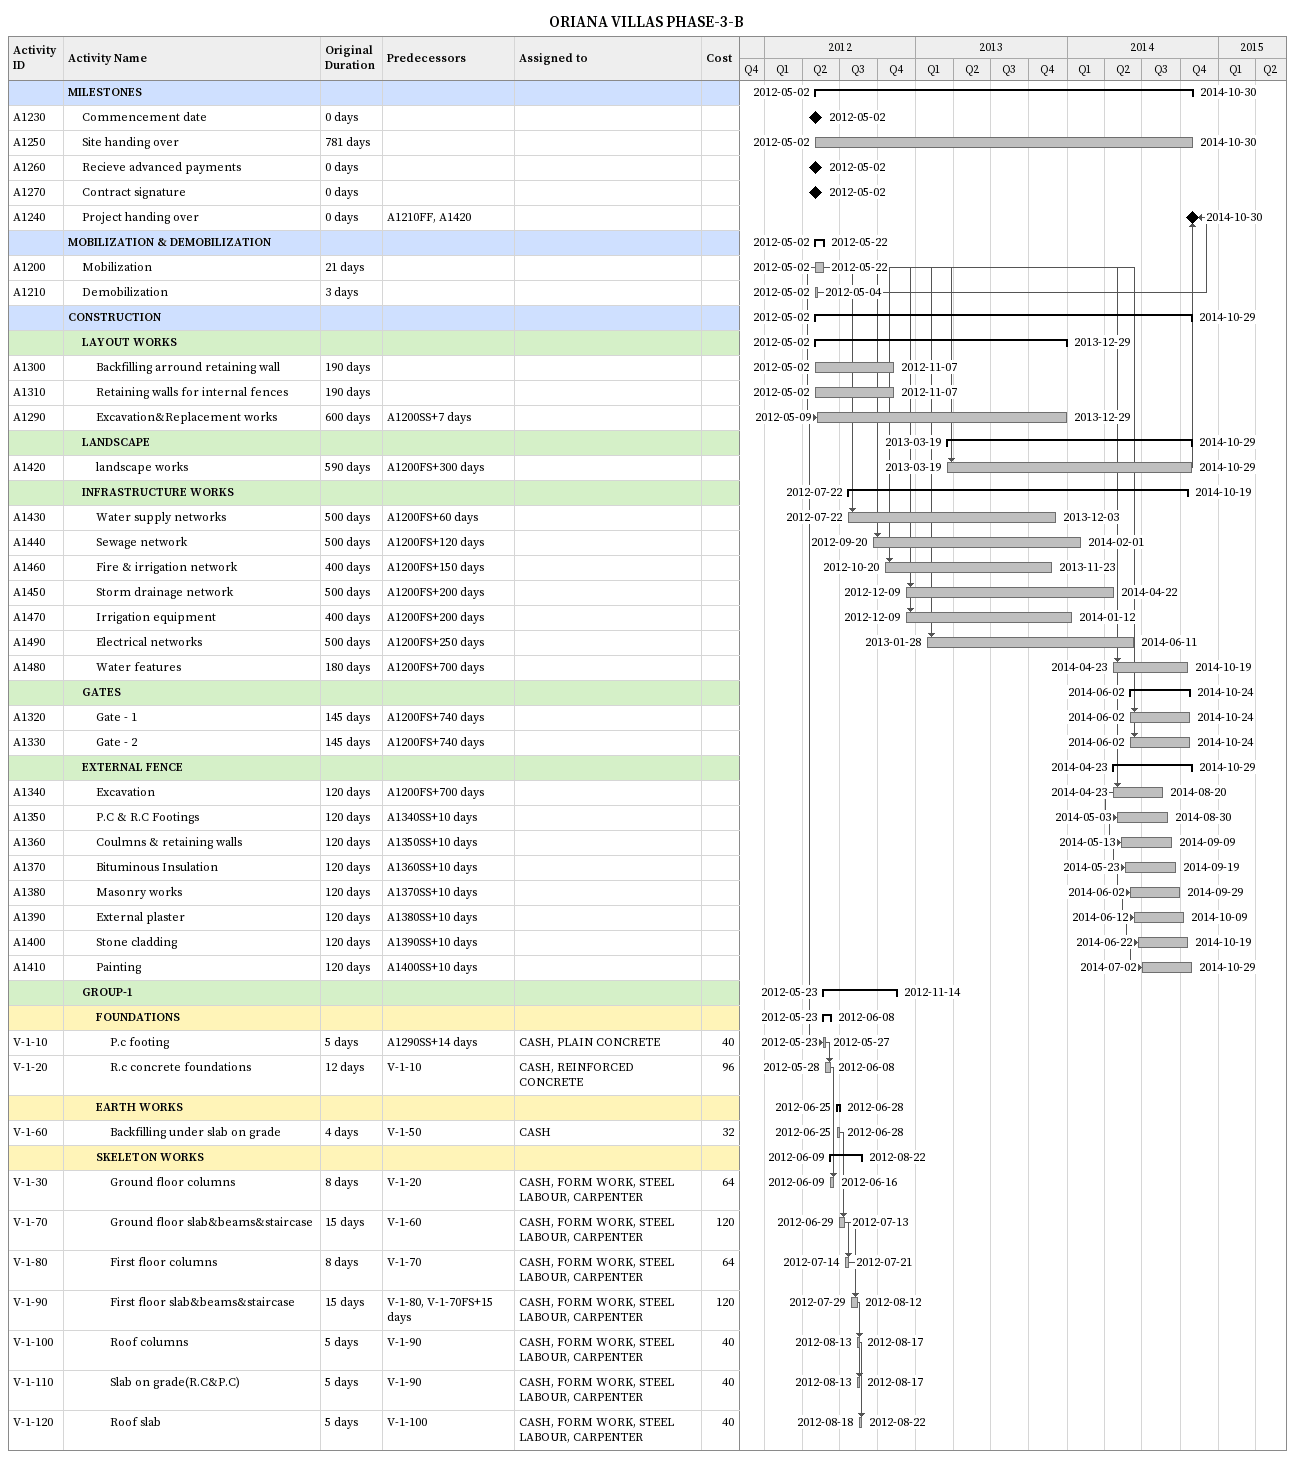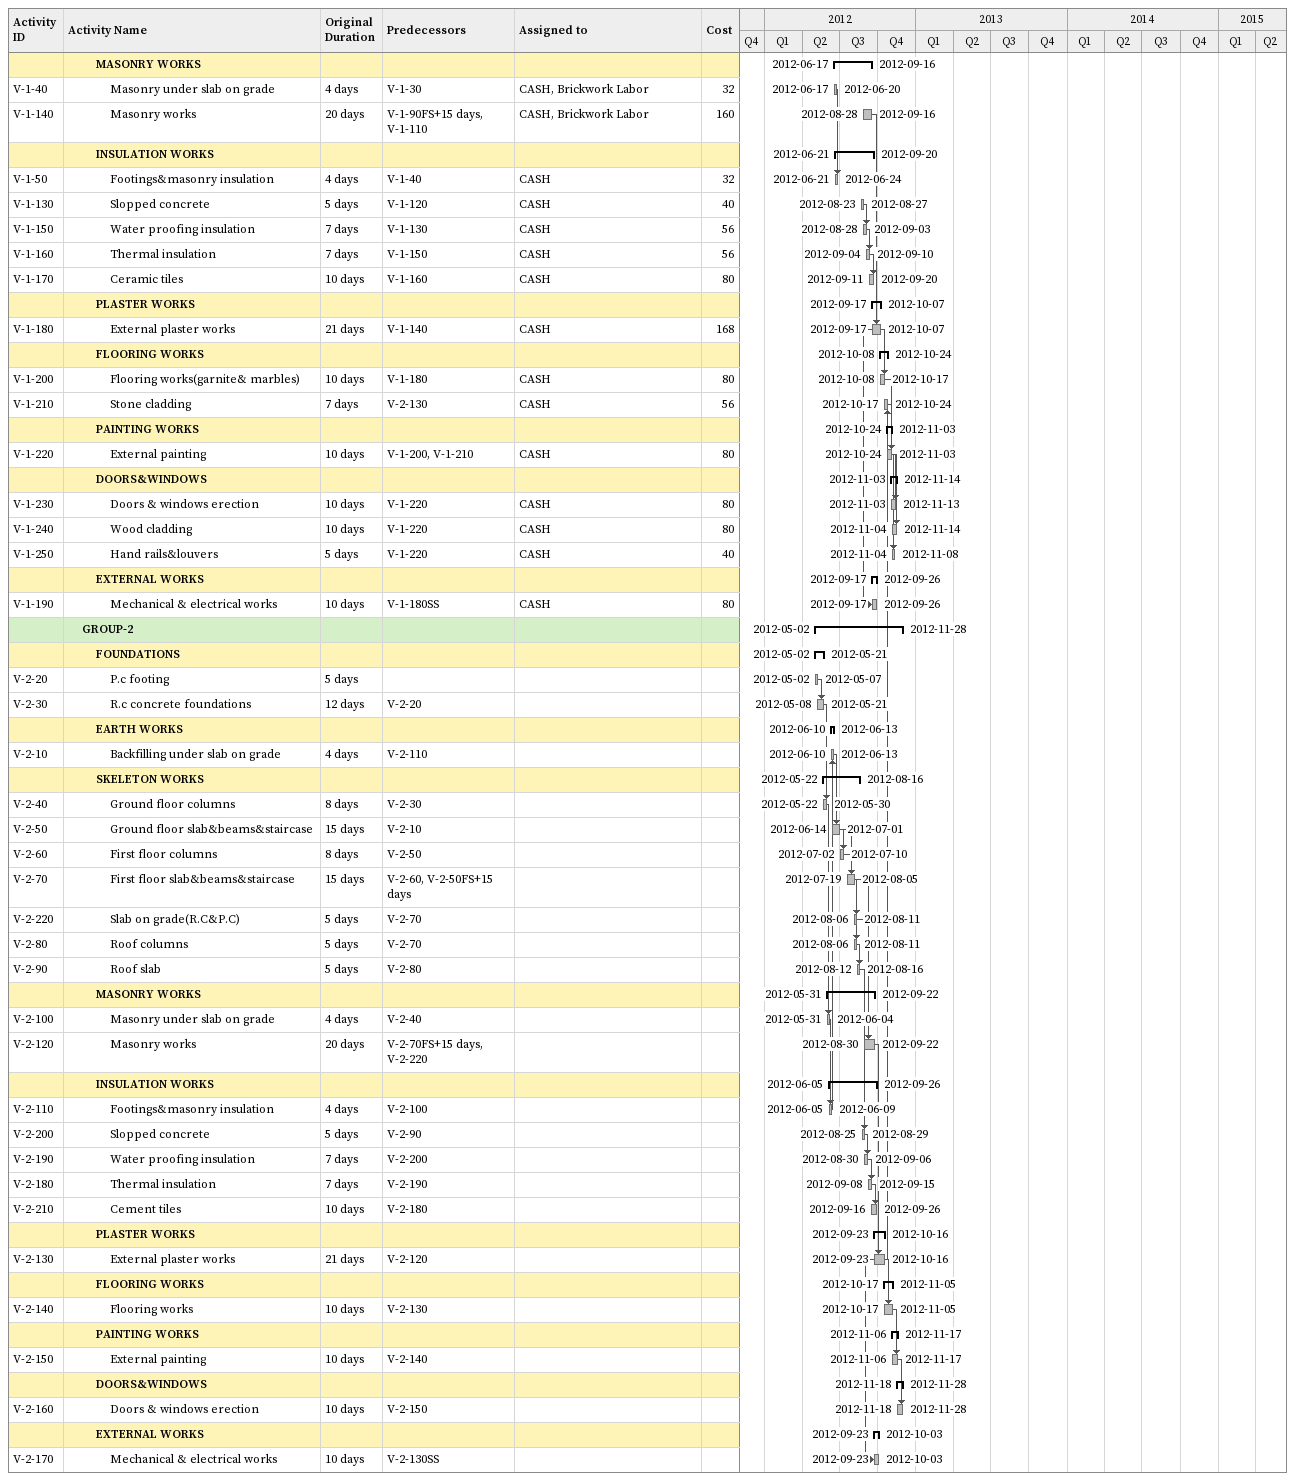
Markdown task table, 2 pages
ORIANA VILLAS PHASE-3-B

| ID | Level | Task | Original duration | Start | Finish | Predecessors | Resources | Cost |
|---|---|---|---|---|---|---|---|---|
|  | 1 | **MILESTONES** |  | 2012-05-02 | 2014-10-30 |  |  |  |
| A1230 | 2 | Commencement date | 0d | 2012-05-02 | 2012-05-02 |  |  |  |
| A1250 | 2 | Site handing over | 781d | 2012-05-02 | 2014-10-30 |  |  |  |
| A1260 | 2 | Recieve advanced payments | 0d | 2012-05-02 | 2012-05-02 |  |  |  |
| A1270 | 2 | Contract signature | 0d | 2012-05-02 | 2012-05-02 |  |  |  |
| A1240 | 2 | Project handing over | 0d | 2014-10-30 | 2014-10-30 | A1210FF, A1420 |  |  |
|  | 1 | **MOBILIZATION & DEMOBILIZATION** |  | 2012-05-02 | 2012-05-22 |  |  |  |
| A1200 | 2 | Mobilization | 21d | 2012-05-02 | 2012-05-22 |  |  |  |
| A1210 | 2 | Demobilization | 3d | 2012-05-02 | 2012-05-04 |  |  |  |
|  | 1 | **CONSTRUCTION** |  | 2012-05-02 | 2014-10-29 |  |  |  |
|  | 2 | **LAYOUT WORKS** |  | 2012-05-02 | 2013-12-29 |  |  |  |
| A1300 | 3 | Backfilling arround retaining wall | 190d | 2012-05-02 | 2012-11-07 |  |  |  |
| A1310 | 3 | Retaining walls for internal fences | 190d | 2012-05-02 | 2012-11-07 |  |  |  |
| A1290 | 3 | Excavation&Replacement works | 600d | 2012-05-09 | 2013-12-29 | A1200SS+7d |  |  |
|  | 2 | **LANDSCAPE** |  | 2013-03-19 | 2014-10-29 |  |  |  |
| A1420 | 3 | landscape works | 590d | 2013-03-19 | 2014-10-29 | A1200FS+300d |  |  |
|  | 2 | **INFRASTRUCTURE WORKS** |  | 2012-07-22 | 2014-10-19 |  |  |  |
| A1430 | 3 | Water supply networks | 500d | 2012-07-22 | 2013-12-03 | A1200FS+60d |  |  |
| A1440 | 3 | Sewage network | 500d | 2012-09-20 | 2014-02-01 | A1200FS+120d |  |  |
| A1460 | 3 | Fire & irrigation network | 400d | 2012-10-20 | 2013-11-23 | A1200FS+150d |  |  |
| A1450 | 3 | Storm drainage network | 500d | 2012-12-09 | 2014-04-22 | A1200FS+200d |  |  |
| A1470 | 3 | Irrigation equipment | 400d | 2012-12-09 | 2014-01-12 | A1200FS+200d |  |  |
| A1490 | 3 | Electrical networks | 500d | 2013-01-28 | 2014-06-11 | A1200FS+250d |  |  |
| A1480 | 3 | Water features | 180d | 2014-04-23 | 2014-10-19 | A1200FS+700d |  |  |
|  | 2 | **GATES** |  | 2014-06-02 | 2014-10-24 |  |  |  |
| A1320 | 3 | Gate - 1 | 145d | 2014-06-02 | 2014-10-24 | A1200FS+740d |  |  |
| A1330 | 3 | Gate - 2 | 145d | 2014-06-02 | 2014-10-24 | A1200FS+740d |  |  |
|  | 2 | **EXTERNAL FENCE** |  | 2014-04-23 | 2014-10-29 |  |  |  |
| A1340 | 3 | Excavation | 120d | 2014-04-23 | 2014-08-20 | A1200FS+700d |  |  |
| A1350 | 3 | P.C & R.C Footings | 120d | 2014-05-03 | 2014-08-30 | A1340SS+10d |  |  |
| A1360 | 3 | Coulmns & retaining walls | 120d | 2014-05-13 | 2014-09-09 | A1350SS+10d |  |  |
| A1370 | 3 | Bituminous Insulation | 120d | 2014-05-23 | 2014-09-19 | A1360SS+10d |  |  |
| A1380 | 3 | Masonry works | 120d | 2014-06-02 | 2014-09-29 | A1370SS+10d |  |  |
| A1390 | 3 | External plaster | 120d | 2014-06-12 | 2014-10-09 | A1380SS+10d |  |  |
| A1400 | 3 | Stone cladding | 120d | 2014-06-22 | 2014-10-19 | A1390SS+10d |  |  |
| A1410 | 3 | Painting | 120d | 2014-07-02 | 2014-10-29 | A1400SS+10d |  |  |
|  | 2 | **GROUP-1** |  | 2012-05-23 | 2012-11-14 |  |  |  |
|  | 3 | **FOUNDATIONS** |  | 2012-05-23 | 2012-06-08 |  |  |  |
| V-1-10 | 4 | P.c footing | 5d | 2012-05-23 | 2012-05-27 | A1290SS+14d | CASH, PLAIN CONCRETE | 40 |
| V-1-20 | 4 | R.c concrete foundations | 12d | 2012-05-28 | 2012-06-08 | V-1-10 | CASH, REINFORCED CONCRETE | 96 |
|  | 3 | **EARTH WORKS** |  | 2012-06-25 | 2012-06-28 |  |  |  |
| V-1-60 | 4 | Backfilling under slab on grade | 4d | 2012-06-25 | 2012-06-28 | V-1-50 | CASH | 32 |
|  | 3 | **SKELETON WORKS** |  | 2012-06-09 | 2012-08-22 |  |  |  |
| V-1-30 | 4 | Ground floor columns | 8d | 2012-06-09 | 2012-06-16 | V-1-20 | CASH, FORM WORK, STEEL LABOUR, CARPENTER | 64 |
| V-1-70 | 4 | Ground floor slab&beams&staircase | 15d | 2012-06-29 | 2012-07-13 | V-1-60 | CASH, FORM WORK, STEEL LABOUR, CARPENTER | 120 |
| V-1-80 | 4 | First floor columns | 8d | 2012-07-14 | 2012-07-21 | V-1-70 | CASH, FORM WORK, STEEL LABOUR, CARPENTER | 64 |
| V-1-90 | 4 | First floor slab&beams&staircase | 15d | 2012-07-29 | 2012-08-12 | V-1-80, V-1-70FS+15d | CASH, FORM WORK, STEEL LABOUR, CARPENTER | 120 |
| V-1-100 | 4 | Roof columns | 5d | 2012-08-13 | 2012-08-17 | V-1-90 | CASH, FORM WORK, STEEL LABOUR, CARPENTER | 40 |
| V-1-110 | 4 | Slab on grade(R.C&P.C) | 5d | 2012-08-13 | 2012-08-17 | V-1-90 | CASH, FORM WORK, STEEL LABOUR, CARPENTER | 40 |
| V-1-120 | 4 | Roof slab | 5d | 2012-08-18 | 2012-08-22 | V-1-100 | CASH, FORM WORK, STEEL LABOUR, CARPENTER | 40 |
|  | 3 | **MASONRY WORKS** |  | 2012-06-17 | 2012-09-16 |  |  |  |
| V-1-40 | 4 | Masonry under slab on grade | 4d | 2012-06-17 | 2012-06-20 | V-1-30 | CASH, Brickwork Labor | 32 |
| V-1-140 | 4 | Masonry works | 20d | 2012-08-28 | 2012-09-16 | V-1-90FS+15d, V-1-110 | CASH, Brickwork Labor | 160 |
|  | 3 | **INSULATION WORKS** |  | 2012-06-21 | 2012-09-20 |  |  |  |
| V-1-50 | 4 | Footings&masonry insulation | 4d | 2012-06-21 | 2012-06-24 | V-1-40 | CASH | 32 |
| V-1-130 | 4 | Slopped concrete | 5d | 2012-08-23 | 2012-08-27 | V-1-120 | CASH | 40 |
| V-1-150 | 4 | Water proofing insulation | 7d | 2012-08-28 | 2012-09-03 | V-1-130 | CASH | 56 |
| V-1-160 | 4 | Thermal insulation | 7d | 2012-09-04 | 2012-09-10 | V-1-150 | CASH | 56 |
| V-1-170 | 4 | Ceramic tiles | 10d | 2012-09-11 | 2012-09-20 | V-1-160 | CASH | 80 |
|  | 3 | **PLASTER WORKS** |  | 2012-09-17 | 2012-10-07 |  |  |  |
| V-1-180 | 4 | External plaster works | 21d | 2012-09-17 | 2012-10-07 | V-1-140 | CASH | 168 |
|  | 3 | **FLOORING WORKS** |  | 2012-10-08 | 2012-10-24 |  |  |  |
| V-1-200 | 4 | Flooring works(garnite& marbles) | 10d | 2012-10-08 | 2012-10-17 | V-1-180 | CASH | 80 |
| V-1-210 | 4 | Stone cladding | 7d | 2012-10-17 | 2012-10-24 | V-2-130 | CASH | 56 |
|  | 3 | **PAINTING WORKS** |  | 2012-10-24 | 2012-11-03 |  |  |  |
| V-1-220 | 4 | External painting | 10d | 2012-10-24 | 2012-11-03 | V-1-200, V-1-210 | CASH | 80 |
|  | 3 | **DOORS&WINDOWS** |  | 2012-11-03 | 2012-11-14 |  |  |  |
| V-1-230 | 4 | Doors & windows erection | 10d | 2012-11-03 | 2012-11-13 | V-1-220 | CASH | 80 |
| V-1-240 | 4 | Wood cladding | 10d | 2012-11-04 | 2012-11-14 | V-1-220 | CASH | 80 |
| V-1-250 | 4 | Hand rails&louvers | 5d | 2012-11-04 | 2012-11-08 | V-1-220 | CASH | 40 |
|  | 3 | **EXTERNAL WORKS** |  | 2012-09-17 | 2012-09-26 |  |  |  |
| V-1-190 | 4 | Mechanical & electrical works | 10d | 2012-09-17 | 2012-09-26 | V-1-180SS | CASH | 80 |
|  | 2 | **GROUP-2** |  | 2012-05-02 | 2012-11-28 |  |  |  |
|  | 3 | **FOUNDATIONS** |  | 2012-05-02 | 2012-05-21 |  |  |  |
| V-2-20 | 4 | P.c footing | 5d | 2012-05-02 | 2012-05-07 |  |  |  |
| V-2-30 | 4 | R.c concrete foundations | 12d | 2012-05-08 | 2012-05-21 | V-2-20 |  |  |
|  | 3 | **EARTH WORKS** |  | 2012-06-10 | 2012-06-13 |  |  |  |
| V-2-10 | 4 | Backfilling under slab on grade | 4d | 2012-06-10 | 2012-06-13 | V-2-110 |  |  |
|  | 3 | **SKELETON WORKS** |  | 2012-05-22 | 2012-08-16 |  |  |  |
| V-2-40 | 4 | Ground floor columns | 8d | 2012-05-22 | 2012-05-30 | V-2-30 |  |  |
| V-2-50 | 4 | Ground floor slab&beams&staircase | 15d | 2012-06-14 | 2012-07-01 | V-2-10 |  |  |
| V-2-60 | 4 | First floor columns | 8d | 2012-07-02 | 2012-07-10 | V-2-50 |  |  |
| V-2-70 | 4 | First floor slab&beams&staircase | 15d | 2012-07-19 | 2012-08-05 | V-2-60, V-2-50FS+15d |  |  |
| V-2-220 | 4 | Slab on grade(R.C&P.C) | 5d | 2012-08-06 | 2012-08-11 | V-2-70 |  |  |
| V-2-80 | 4 | Roof columns | 5d | 2012-08-06 | 2012-08-11 | V-2-70 |  |  |
| V-2-90 | 4 | Roof slab | 5d | 2012-08-12 | 2012-08-16 | V-2-80 |  |  |
|  | 3 | **MASONRY WORKS** |  | 2012-05-31 | 2012-09-22 |  |  |  |
| V-2-100 | 4 | Masonry under slab on grade | 4d | 2012-05-31 | 2012-06-04 | V-2-40 |  |  |
| V-2-120 | 4 | Masonry works | 20d | 2012-08-30 | 2012-09-22 | V-2-70FS+15d, V-2-220 |  |  |
|  | 3 | **INSULATION WORKS** |  | 2012-06-05 | 2012-09-26 |  |  |  |
| V-2-110 | 4 | Footings&masonry insulation | 4d | 2012-06-05 | 2012-06-09 | V-2-100 |  |  |
| V-2-200 | 4 | Slopped concrete | 5d | 2012-08-25 | 2012-08-29 | V-2-90 |  |  |
| V-2-190 | 4 | Water proofing insulation | 7d | 2012-08-30 | 2012-09-06 | V-2-200 |  |  |
| V-2-180 | 4 | Thermal insulation | 7d | 2012-09-08 | 2012-09-15 | V-2-190 |  |  |
| V-2-210 | 4 | Cement tiles | 10d | 2012-09-16 | 2012-09-26 | V-2-180 |  |  |
|  | 3 | **PLASTER WORKS** |  | 2012-09-23 | 2012-10-16 |  |  |  |
| V-2-130 | 4 | External plaster works | 21d | 2012-09-23 | 2012-10-16 | V-2-120 |  |  |
|  | 3 | **FLOORING WORKS** |  | 2012-10-17 | 2012-11-05 |  |  |  |
| V-2-140 | 4 | Flooring works | 10d | 2012-10-17 | 2012-11-05 | V-2-130 |  |  |
|  | 3 | **PAINTING WORKS** |  | 2012-11-06 | 2012-11-17 |  |  |  |
| V-2-150 | 4 | External painting | 10d | 2012-11-06 | 2012-11-17 | V-2-140 |  |  |
|  | 3 | **DOORS&WINDOWS** |  | 2012-11-18 | 2012-11-28 |  |  |  |
| V-2-160 | 4 | Doors & windows erection | 10d | 2012-11-18 | 2012-11-28 | V-2-150 |  |  |
|  | 3 | **EXTERNAL WORKS** |  | 2012-09-23 | 2012-10-03 |  |  |  |
| V-2-170 | 4 | Mechanical & electrical works | 10d | 2012-09-23 | 2012-10-03 | V-2-130SS |  |  |
